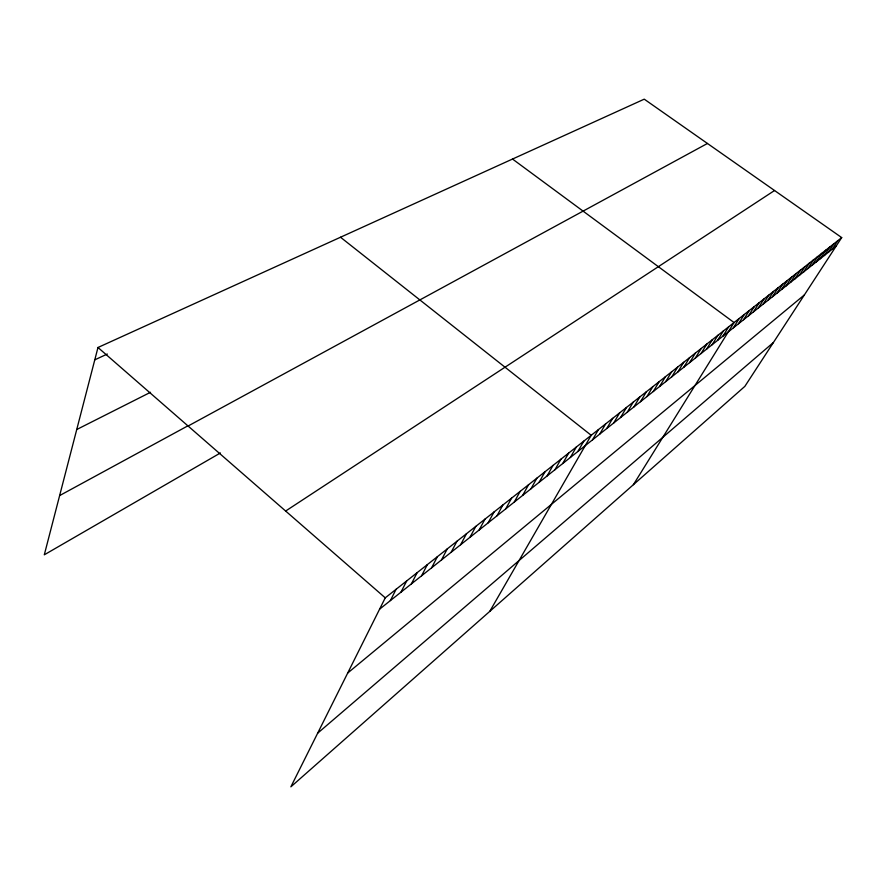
<?xml version="1.0" encoding="UTF-8"?>
<svg xmlns="http://www.w3.org/2000/svg" width="886" height="886" viewBox="0 0 886 886"><rect width="100%" height="100%" fill="white"/><g stroke="black" fill="none" stroke-linecap="round" stroke-linejoin="round"><path stroke-width="1.33" d="M841.7 237.592L385.255 597.84L290.863 786.834L744.86 386.362L841.7 237.592L644.244 99.166L97.981 347.489L44.3 554.802L220.415 452.956M390.383 600.586L396.086 589.29M400.981 592.158L406.707 580.906M411.381 583.896L417.129 572.677M421.592 575.767L427.362 564.603M431.615 567.804L437.407 556.674M441.461 559.974L447.275 548.888M451.129 552.288L456.966 541.246M460.62 544.735L466.468 533.737M469.957 537.315L475.815 526.362M479.127 530.027L484.996 519.107M488.131 522.862L494.023 511.997M496.991 515.818L502.883 504.998M505.696 508.896L511.599 498.12M514.245 502.085L520.171 491.353M522.662 495.396L528.588 484.708M530.947 488.817L536.872 478.174M539.087 482.338L545.023 471.74M547.094 475.97L553.03 465.416M554.968 469.713L560.916 459.192M562.721 463.544L568.679 453.078M570.351 457.475L576.31 447.053M577.86 451.506L583.819 441.128M489.759 611.384L591.206 435.292L340.512 237.238M592.535 439.833L598.482 429.544M599.7 434.14L605.647 423.896M606.755 428.525L612.702 418.325M613.699 422.999L619.657 412.843M620.543 417.561L626.491 407.438M627.288 412.2L633.235 402.122M633.933 406.918L639.869 396.884M640.478 401.712L646.415 391.723M646.924 396.585L652.86 386.639M653.281 391.523L659.206 381.622M659.549 386.551L665.464 376.683M665.718 381.633L671.632 371.821M671.809 376.794L677.712 367.014M677.812 372.02L683.704 362.285M683.726 367.313L689.618 357.623M689.563 362.673L695.444 353.027M695.322 358.099L701.191 348.486M700.992 353.592L706.862 344.023M706.596 349.139L712.444 339.604M712.111 344.743L717.959 335.251M717.56 340.412L723.397 330.965M722.943 336.137L728.768 326.724M633.39 484.697L734.062 322.548L512.518 159.048M733.409 327.809L739.223 318.473M738.514 323.744L744.306 314.464M743.553 319.746L749.334 310.488M748.526 315.793L754.296 306.578M753.432 311.883L759.202 302.713M758.283 308.029L764.031 298.892M763.067 304.219L768.815 295.127M767.797 300.465L773.522 291.405M772.47 296.744L778.185 287.728M777.077 293.078L782.781 284.096M781.64 289.456L787.333 280.508M786.137 285.879L791.818 276.964M790.578 282.346L796.248 273.464M794.975 278.846L800.634 270.008M799.316 275.402L804.964 266.597M803.602 271.991L809.239 263.22M807.844 268.613L813.459 259.886M812.03 265.291L817.634 256.586M816.172 261.99L821.765 253.33M820.27 258.734L825.841 250.107M824.312 255.522L829.883 246.928M828.31 252.344L833.859 243.783M832.264 249.199L837.802 240.671M317.642 733.209L773.389 342.528M347.7 673.039L804.399 294.905M379.585 609.18L836.174 246.086M285.646 511.034L774.541 190.512M59.628 495.584L187.732 425.922M188.098 426.022L707.438 143.466M76.739 429.511L150.52 392.288M94.791 359.827L107.317 354.035M97.981 347.489L385.255 597.84"/></g></svg>
